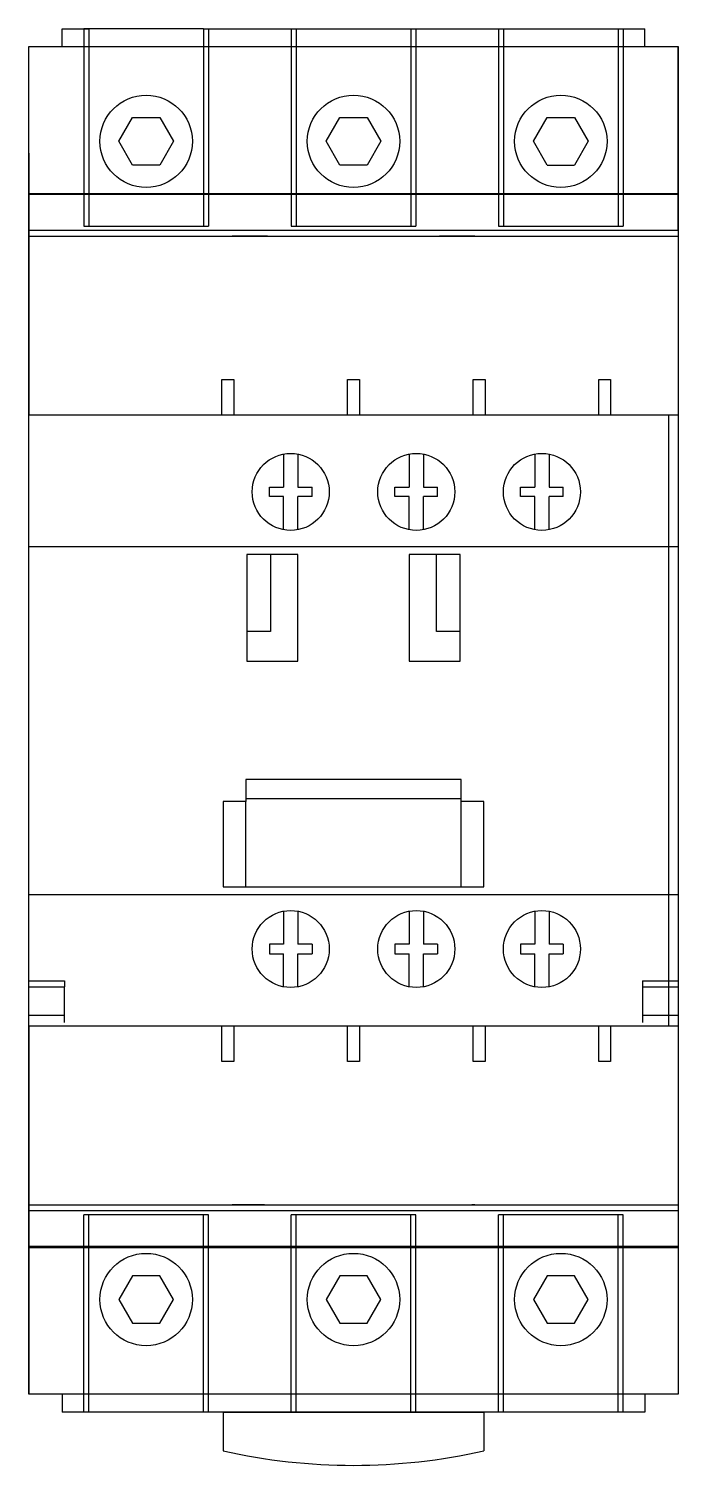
# Model space of a CAD drawing. Extents: x 0 to 55, y 0 to 121.
import ezdxf

# ---------------------------------------------------------------- set-up
doc = ezdxf.new("R2010")
doc.units = 0
doc.layers.add('HIDDEN', color=7, linetype='CONTINUOUS')
doc.layers.add('THICK', color=7, linetype='CONTINUOUS')

# ---------------------------------------------------------------- blocks, each defined once
blk = doc.blocks.new('LC1D40-65')
at = {"color": 1}
for p, q in [((43.75, 46.9), (46.05, 46.9)), ((23.9, 18.9), (23.9, 19.7)), ((34.5, 18.9), (34.5, 19.7)), ((45.1, 18.9), (45.1, 19.7)), ((23.9, -18.9), (23.9, -19.7)), ((34.5, -18.9), (34.5, -19.7)), ((45.1, -18.9), (45.1, -19.7))]:
    blk.add_line(p, q, dxfattribs=at)
blk.add_lwpolyline([(54.8, -56.9), (0, -56.9), (0, 56.9), (54.8, 56.9)], close=True)
for centre, radius in [((9.9, 48.9), 3.9), ((27.4, 48.9), 3.9), ((44.9, 48.9), 3.9), ((22.1, 19.3), 3.25), ((32.7, 19.3), 3.25), ((43.3, 19.3), 3.25), ((22.1, -19.3), 3.25), ((32.7, -19.3), 3.25), ((43.3, -19.3), 3.25), ((9.9, -48.9), 3.9), ((27.4, -48.9), 3.9), ((44.9, -48.9), 3.9)]:
    blk.add_circle(centre, radius, dxfattribs=at)
at = {"layer": 'HIDDEN'}
for p, q in [((2.8, 58.4), (2.8, 58.4)), ((4.65, 58.4), (4.65, 58.4)), ((5.05, 58.4), (4.65, 58.4)), ((4.65, 58.4), (4.65, 41.75)), ((5.05, 58.4), (5.05, 41.75)), ((14.75, 58.4), (14.75, 58.4)), ((14.75, 58.4), (14.75, 58.4)), ((14.75, 58.4), (14.75, 41.75)), ((15.15, 58.4), (15.15, 58.4)), ((15.15, 58.4), (15.15, 41.75)), ((22.15, 58.4), (22.15, 41.75)), ((22.55, 58.4), (22.55, 41.75)), ((32.25, 58.4), (32.25, 41.75)), ((32.65, 58.4), (32.65, 41.75)), ((39.65, 58.4), (39.65, 41.75)), ((40.05, 58.4), (40.05, 41.75)), ((49.75, 58.4), (49.75, 41.75)), ((50.15, 58.4), (50.15, 41.75)), ((52, 58.4), (52, 58.4)), ((0, 56.9), (0, 56.9)), ((2.8, 56.9), (2.8, 56.9)), ((52, 56.9), (52, 56.9)), ((54.8, 56.9), (54.8, 56.9)), ((0, 47.9), (0, 47.9)), ((54.8, 47.9), (54.8, 47.9)), ((54.8, 47.9), (54.8, 44.5)), ((0, 44.5), (0, 44.5)), ((0, 44.5), (54.8, 44.5)), ((54.8, 44.4), (0, 44.4)), ((0, 44.4), (0, 44.4)), ((54.8, 44.5), (54.8, 44.5)), ((54.8, 44.5), (54.8, 42.7)), ((54.8, 44.4), (54.8, 44.4)), ((54.8, 42.7), (54.8, 41.4)), ((0, 41.4), (0, 41.4)), ((4.65, 41.75), (4.65, 41.75)), ((4.65, 41.75), (5.05, 41.75)), ((5.05, 41.75), (14.75, 41.75)), ((5.05, 41.75), (5.05, 41.75)), ((14.75, 41.75), (14.75, 41.75)), ((14.75, 41.75), (15.15, 41.75)), ((15.15, 41.75), (15.15, 41.75)), ((17.4, 41.4), (19.9, 41.4)), ((17.4, 41.4), (17.4, 41.4)), ((19.9, 41.4), (19.9, 41.4)), ((22.15, 41.75), (22.15, 41.75)), ((22.15, 41.75), (22.55, 41.75)), ((22.55, 41.75), (32.25, 41.75)), ((22.55, 41.75), (22.55, 41.75)), ((32.25, 41.75), (32.25, 41.75)), ((32.25, 41.75), (32.65, 41.75)), ((32.65, 41.75), (32.65, 41.75)), ((34.9, 41.4), (37.4, 41.4)), ((34.9, 41.4), (34.9, 41.4)), ((37.4, 41.4), (37.4, 41.4)), ((39.65, 41.75), (40.05, 41.75)), ((39.65, 41.75), (39.65, 41.75)), ((40.05, 41.75), (49.75, 41.75)), ((40.05, 41.75), (40.05, 41.75)), ((49.75, 41.75), (50.15, 41.75)), ((49.75, 41.75), (49.75, 41.75)), ((50.15, 41.75), (50.15, 41.75)), ((54.8, 41.4), (54.8, 41.4)), ((0, 40.9), (0, 40.9)), ((0, 40.9), (54.8, 40.9)), ((0, 40.9), (0, 40.9)), ((17.15, 40.9), (17.15, 40.9)), ((19.9, 40.9), (17.4, 40.9)), ((20.15, 40.9), (20.15, 40.9)), ((34.65, 40.9), (34.65, 40.9)), ((37.4, 40.9), (34.9, 40.9)), ((37.65, 40.9), (37.65, 40.9)), ((54.8, 40.9), (54.8, 40.9)), ((54.8, 40.9), (54.8, 40.9)), ((16.3, 28.8), (16.3, 28.8)), ((17.3, 28.8), (17.3, 28.8)), ((26.9, 28.8), (26.9, 28.8)), ((27.9, 28.8), (27.9, 28.8)), ((37.5, 28.8), (37.5, 28.8)), ((38.5, 28.8), (38.5, 28.8)), ((48.1, 28.8), (48.1, 28.8)), ((49.1, 28.8), (49.1, 28.8)), ((0, 25.8), (0, 25.8)), ((16.3, 25.8), (16.3, 25.8)), ((17.3, 25.8), (17.3, 25.8)), ((26.9, 25.8), (26.9, 25.8)), ((27.9, 25.8), (27.9, 25.8)), ((37.5, 25.8), (37.5, 25.8)), ((38.5, 25.8), (38.5, 25.8)), ((48.1, 25.8), (48.1, 25.8)), ((49.1, 25.8), (49.1, 25.8)), ((49.3, 25.8), (49.3, 25.8)), ((54, -25.8), (54, 25.8)), ((54, 25.8), (54, 25.8)), ((54, 25.8), (54, 25.8)), ((54.8, 25.8), (54.8, 25.8)), ((54.8, 25.8), (54.8, 25.8)), ((0, 17.5), (0, 17.5)), ((54.8, 17.5), (54.8, 17.5)), ((0, 15.5), (0, 15.5)), ((0, 14.7), (0, 14.7)), ((54.8, 15.5), (54.8, 15.5)), ((54.8, 14.7), (54.8, 14.7)), ((18.4, 14), (18.4, 14)), ((20.4, 14), (20.4, 7.5)), ((20.4, 14), (20.4, 14)), ((22.7, 14), (22.7, 14)), ((32.1, 14), (32.1, 14)), ((34.4, 7.5), (34.4, 14)), ((34.4, 14), (34.4, 14)), ((36.4, 14), (36.4, 14)), ((20.4, 7.5), (18.4, 7.5)), ((18.4, 7.5), (18.4, 7.5)), ((20.4, 7.5), (20.4, 7.5)), ((36.4, 7.5), (34.4, 7.5)), ((34.4, 7.5), (34.4, 7.5)), ((36.4, 7.5), (36.4, 7.5)), ((18.4, 5), (18.4, 5)), ((22.7, 5), (22.7, 5)), ((32.1, 5), (32.1, 5)), ((36.4, 5), (36.4, 5)), ((18.3, -5), (18.3, -5)), ((36.5, -5), (36.5, -5)), ((16.4, -6.85), (16.4, -6.85)), ((18.3, -6.6), (18.3, -6.6)), ((18.3, -14.05), (18.3, -6.85)), ((18.3, -6.85), (18.3, -6.85)), ((36.5, -6.6), (36.5, -6.6)), ((36.5, -6.85), (36.5, -6.85)), ((36.5, -14.05), (36.5, -6.85)), ((38.4, -6.85), (38.4, -6.85)), ((16.4, -14.05), (16.4, -14.05)), ((18.3, -14.05), (18.3, -14.05)), ((36.5, -14.05), (36.5, -14.05)), ((38.4, -14.05), (38.4, -14.05)), ((0, -14.7), (0, -14.7)), ((54.8, -14.7), (54.8, -14.7)), ((0, -18), (0, -18)), ((54.8, -18), (54.8, -18)), ((0, -22), (0, -22)), ((0, -22), (3, -22)), ((0, -22.5), (0, -22.5)), ((0, -22.5), (3, -22.5)), ((3, -22), (3, -22)), ((3, -22), (3, -22.5)), ((3, -22.5), (3, -22.5)), ((3, -25.51), (3, -22.5)), ((51.8, -22), (51.8, -22.5)), ((51.8, -22), (51.8, -22)), ((51.8, -22), (54.8, -22)), ((51.8, -22.5), (51.8, -25.51)), ((51.8, -22.5), (51.8, -22.5)), ((51.8, -22.5), (54.8, -22.5)), ((54.8, -22), (54.8, -22)), ((54.8, -22.5), (54.8, -22.5)), ((0, -24.89), (3, -24.89)), ((3, -25.51), (3, -25.51)), ((51.8, -24.89), (54.8, -24.89)), ((51.8, -25.51), (51.8, -25.51)), ((0, -25.8), (0, -25.8)), ((16.3, -25.8), (16.3, -25.8)), ((17.3, -25.8), (17.3, -25.8)), ((26.9, -25.8), (26.9, -25.8)), ((27.9, -25.8), (27.9, -25.8)), ((37.5, -25.8), (37.5, -25.8)), ((38.5, -25.8), (38.5, -25.8)), ((48.1, -25.8), (48.1, -25.8)), ((49.1, -25.8), (49.1, -25.8)), ((49.3, -25.8), (49.3, -25.8)), ((54, -25.8), (54, -25.8)), ((54, -25.8), (54, -25.8)), ((54.8, -25.8), (54.8, -25.8)), ((54.8, -25.8), (54.8, -25.8)), ((16.3, -28.8), (16.3, -28.8)), ((17.3, -28.8), (17.3, -28.8)), ((26.9, -28.8), (26.9, -28.8)), ((27.9, -28.8), (27.9, -28.8)), ((37.5, -28.8), (37.5, -28.8)), ((38.5, -28.8), (38.5, -28.8)), ((48.1, -28.8), (48.1, -28.8)), ((49.1, -28.8), (49.1, -28.8)), ((0, -40.9), (0, -40.9)), ((0, -40.9), (0, -40.9)), ((17.15, -40.9), (17.15, -40.9)), ((17.4, -40.9), (19.9, -40.9)), ((19.9, -40.9), (17.4, -40.9)), ((37.65, -40.9), (37.65, -40.9)), ((54.8, -40.9), (54.8, -40.9)), ((54.8, -40.9), (54.8, -40.9)), ((0, -41.4), (0, -41.4)), ((4.65, -41.75), (4.65, -41.75)), ((4.65, -58.4), (4.65, -41.75)), ((5.05, -41.75), (4.65, -41.75)), ((5.05, -58.4), (5.05, -41.75)), ((14.75, -41.75), (5.05, -41.75)), ((5.05, -41.75), (5.05, -41.75)), ((14.75, -58.4), (14.75, -41.75)), ((14.75, -41.75), (14.75, -41.75)), ((15.15, -41.75), (14.75, -41.75)), ((15.15, -58.4), (15.15, -41.75)), ((15.15, -41.75), (15.15, -41.75)), ((17.4, -41.4), (17.4, -41.4)), ((19.9, -41.4), (17.4, -41.4)), ((22.55, -41.75), (22.15, -41.75)), ((22.15, -41.75), (22.15, -41.75)), ((22.15, -58.4), (22.15, -41.75)), ((32.25, -41.75), (22.55, -41.75)), ((22.55, -41.75), (22.55, -41.75)), ((22.55, -58.4), (22.55, -41.75)), ((32.65, -41.75), (32.25, -41.75)), ((32.25, -41.75), (32.25, -41.75)), ((32.25, -58.4), (32.25, -41.75)), ((32.65, -41.75), (32.65, -41.75)), ((32.65, -58.4), (32.65, -41.75)), ((40.05, -41.75), (39.65, -41.75)), ((39.65, -41.75), (39.65, -41.75)), ((39.65, -58.4), (39.65, -41.75)), ((49.75, -41.75), (40.05, -41.75)), ((40.05, -41.75), (40.05, -41.75)), ((40.05, -58.4), (40.05, -41.75)), ((50.15, -41.75), (49.75, -41.75)), ((49.75, -41.75), (49.75, -41.75)), ((49.75, -58.4), (49.75, -41.75)), ((50.15, -41.75), (50.15, -41.75)), ((50.15, -58.4), (50.15, -41.75)), ((54.8, -41.4), (54.8, -42.7)), ((54.8, -41.4), (54.8, -41.4)), ((54.8, -42.7), (54.8, -44.5)), ((0, -44.4), (54.8, -44.4)), ((0, -44.4), (0, -44.4)), ((0, -44.5), (0, -44.5)), ((0, -44.5), (54.8, -44.5)), ((54.8, -44.4), (54.8, -44.4)), ((54.8, -44.5), (54.8, -49.9)), ((54.8, -44.5), (54.8, -44.5)), ((0, -49.9), (0, -49.9)), ((54.8, -49.9), (54.8, -49.9)), ((0, -56.9), (0, -56.9)), ((2.8, -56.9), (2.8, -56.9)), ((52, -56.9), (52, -56.9)), ((54.8, -56.9), (54.8, -56.9)), ((2.8, -58.4), (2.8, -58.4)), ((52, -58.4), (52, -58.4))]:
    blk.add_line(p, q, dxfattribs=at)
at = {"layer": 'HIDDEN', "color": 1}
for p, q in [((8.75, 50.9), (8.75, 50.9)), ((11.05, 50.9), (11.05, 50.9)), ((26.25, 50.9), (26.25, 50.9)), ((28.55, 50.9), (28.55, 50.9)), ((43.75, 50.9), (43.75, 50.9)), ((46.05, 50.9), (46.05, 50.9)), ((7.59, 48.9), (7.59, 48.9)), ((12.21, 48.9), (12.21, 48.9)), ((25.09, 48.9), (25.09, 48.9)), ((29.71, 48.9), (29.71, 48.9)), ((42.59, 48.9), (42.59, 48.9)), ((47.21, 48.9), (47.21, 48.9)), ((8.75, 46.9), (8.75, 46.9)), ((11.05, 46.9), (11.05, 46.9)), ((26.25, 46.9), (26.25, 46.9)), ((28.55, 46.9), (28.55, 46.9)), ((20.3, 19.7), (20.3, 19.7)), ((21.5, 19.7), (21.5, 19.7)), ((22.7, 19.7), (22.7, 19.7)), ((30.9, 19.7), (30.9, 19.7)), ((32.1, 19.7), (32.1, 19.7)), ((33.3, 19.7), (33.3, 19.7)), ((41.5, 19.7), (41.5, 19.7)), ((42.7, 19.7), (42.7, 19.7)), ((43.9, 19.7), (43.9, 19.7)), ((20.3, 18.9), (20.3, 18.9)), ((21.5, 18.9), (21.5, 18.9)), ((22.7, 18.9), (22.7, 18.9)), ((30.9, 18.9), (30.9, 18.9)), ((32.1, 18.9), (32.1, 18.9)), ((33.3, 18.9), (33.3, 18.9)), ((41.5, 18.9), (41.5, 18.9)), ((42.7, 18.9), (42.7, 18.9)), ((43.9, 18.9), (43.9, 18.9)), ((20.3, -18.9), (20.3, -18.9)), ((21.5, -18.9), (21.5, -18.9)), ((22.7, -18.9), (22.7, -18.9)), ((30.9, -18.9), (30.9, -18.9)), ((32.1, -18.9), (32.1, -18.9)), ((33.3, -18.9), (33.3, -18.9)), ((41.5, -18.9), (41.5, -18.9)), ((42.7, -18.9), (42.7, -18.9)), ((43.9, -18.9), (43.9, -18.9)), ((20.3, -19.7), (20.3, -19.7)), ((21.5, -19.7), (21.5, -19.7)), ((22.7, -19.7), (22.7, -19.7)), ((30.9, -19.7), (30.9, -19.7)), ((32.1, -19.7), (32.1, -19.7)), ((33.3, -19.7), (33.3, -19.7)), ((41.5, -19.7), (41.5, -19.7)), ((42.7, -19.7), (42.7, -19.7)), ((43.9, -19.7), (43.9, -19.7)), ((8.75, -46.9), (8.75, -46.9)), ((11.05, -46.9), (11.05, -46.9)), ((26.25, -46.9), (26.25, -46.9)), ((28.55, -46.9), (28.55, -46.9)), ((43.75, -46.9), (43.75, -46.9)), ((46.05, -46.9), (46.05, -46.9)), ((7.59, -48.9), (7.59, -48.9)), ((12.21, -48.9), (12.21, -48.9)), ((25.09, -48.9), (25.09, -48.9)), ((29.71, -48.9), (29.71, -48.9)), ((42.59, -48.9), (42.59, -48.9)), ((47.21, -48.9), (47.21, -48.9)), ((8.75, -50.9), (8.75, -50.9)), ((11.05, -50.9), (11.05, -50.9)), ((26.25, -50.9), (26.25, -50.9)), ((28.55, -50.9), (28.55, -50.9)), ((43.75, -50.9), (43.75, -50.9)), ((46.05, -50.9), (46.05, -50.9))]:
    blk.add_line(p, q, dxfattribs=at)
at = {"layer": 'THICK'}
for p, q in [((2.8, 58.4), (5.05, 58.4)), ((2.8, 56.9), (2.8, 58.4)), ((14.75, 58.4), (5.05, 58.4)), ((14.75, 58.4), (22.55, 58.4)), ((22.55, 58.4), (52, 58.4)), ((32.25, 58.4), (40.05, 58.4)), ((52, 56.9), (52, 58.4)), ((0, 56.9), (54.8, 56.9)), ((0, 41.4), (0, 56.9)), ((54.8, 41.4), (54.8, 56.9)), ((0, 47.9), (0, 44.5)), ((0, 44.5), (0, 42.7)), ((0, 42.7), (0, 40.9)), ((0, 41.4), (17.4, 41.4)), ((19.9, 41.4), (34.9, 41.4)), ((37.4, 41.4), (54.8, 41.4)), ((54.8, 41.4), (54.8, 40.9)), ((0, 40.9), (0, 25.8)), ((0, 40.9), (17.15, 40.9)), ((17.4, 40.9), (17.15, 40.9)), ((20.15, 40.9), (19.9, 40.9)), ((20.15, 40.9), (34.65, 40.9)), ((34.9, 40.9), (34.65, 40.9)), ((37.65, 40.9), (37.4, 40.9)), ((37.65, 40.9), (54.8, 40.9)), ((16.3, 28.8), (17.3, 28.8)), ((16.3, 28.79), (16.3, 28.8)), ((16.3, 28.77), (16.3, 28.79)), ((16.3, 28.74), (16.3, 28.77)), ((16.3, 28.7), (16.3, 28.74)), ((16.3, 28.65), (16.3, 28.7)), ((16.3, 28.6), (16.3, 28.65)), ((16.3, 28.54), (16.3, 28.6)), ((16.3, 28.48), (16.3, 28.54)), ((16.3, 28.42), (16.3, 28.48)), ((16.3, 28.35), (16.3, 28.42)), ((16.3, 28.27), (16.3, 28.35)), ((16.3, 28.2), (16.3, 28.27)), ((16.3, 28.11), (16.3, 28.2)), ((16.3, 28.03), (16.3, 28.11)), ((16.3, 27.94), (16.3, 28.03)), ((17.3, 28.8), (17.3, 28.79)), ((17.3, 28.79), (17.3, 28.77)), ((17.3, 28.77), (17.3, 28.74)), ((17.3, 28.74), (17.3, 28.7)), ((17.3, 28.7), (17.3, 28.65)), ((17.3, 28.65), (17.3, 28.6)), ((17.3, 28.6), (17.3, 28.54)), ((17.3, 28.54), (17.3, 28.48)), ((17.3, 28.48), (17.3, 28.42)), ((17.3, 28.42), (17.3, 28.35)), ((17.3, 28.35), (17.3, 28.27)), ((17.3, 28.27), (17.3, 28.2)), ((17.3, 28.2), (17.3, 28.11)), ((17.3, 28.11), (17.3, 28.03)), ((17.3, 28.03), (17.3, 27.94)), ((26.9, 28.8), (27.9, 28.8)), ((26.9, 28.79), (26.9, 28.8)), ((26.9, 28.77), (26.9, 28.79)), ((26.9, 28.74), (26.9, 28.77)), ((26.9, 28.7), (26.9, 28.74)), ((26.9, 28.65), (26.9, 28.7)), ((26.9, 28.6), (26.9, 28.65)), ((26.9, 28.54), (26.9, 28.6)), ((26.9, 28.48), (26.9, 28.54)), ((26.9, 28.42), (26.9, 28.48)), ((26.9, 28.35), (26.9, 28.42)), ((26.9, 28.27), (26.9, 28.35)), ((26.9, 28.2), (26.9, 28.27)), ((26.9, 28.11), (26.9, 28.2)), ((26.9, 28.03), (26.9, 28.11)), ((26.9, 27.94), (26.9, 28.03)), ((27.9, 28.8), (27.9, 28.79)), ((27.9, 28.79), (27.9, 28.77)), ((27.9, 28.77), (27.9, 28.74)), ((27.9, 28.74), (27.9, 28.7)), ((27.9, 28.7), (27.9, 28.65)), ((27.9, 28.65), (27.9, 28.6)), ((27.9, 28.6), (27.9, 28.54)), ((27.9, 28.54), (27.9, 28.48)), ((27.9, 28.48), (27.9, 28.42)), ((27.9, 28.42), (27.9, 28.35)), ((27.9, 28.35), (27.9, 28.27)), ((27.9, 28.27), (27.9, 28.2)), ((27.9, 28.2), (27.9, 28.11)), ((27.9, 28.11), (27.9, 28.03)), ((27.9, 28.03), (27.9, 27.94)), ((37.5, 28.8), (38.5, 28.8)), ((37.5, 28.79), (37.5, 28.8)), ((37.5, 28.77), (37.5, 28.79)), ((37.5, 28.74), (37.5, 28.77)), ((37.5, 28.7), (37.5, 28.74)), ((37.5, 28.65), (37.5, 28.7)), ((37.5, 28.6), (37.5, 28.65)), ((37.5, 28.54), (37.5, 28.6)), ((37.5, 28.48), (37.5, 28.54)), ((37.5, 28.42), (37.5, 28.48)), ((37.5, 28.35), (37.5, 28.42)), ((37.5, 28.27), (37.5, 28.35)), ((37.5, 28.2), (37.5, 28.27)), ((37.5, 28.11), (37.5, 28.2)), ((37.5, 28.03), (37.5, 28.11)), ((37.5, 27.94), (37.5, 28.03)), ((38.5, 28.8), (38.5, 28.79)), ((38.5, 28.79), (38.5, 28.77)), ((38.5, 28.77), (38.5, 28.74)), ((38.5, 28.74), (38.5, 28.7)), ((38.5, 28.7), (38.5, 28.65)), ((38.5, 28.65), (38.5, 28.6)), ((38.5, 28.6), (38.5, 28.54)), ((38.5, 28.54), (38.5, 28.48)), ((38.5, 28.48), (38.5, 28.42)), ((38.5, 28.42), (38.5, 28.35)), ((38.5, 28.35), (38.5, 28.27)), ((38.5, 28.27), (38.5, 28.2)), ((38.5, 28.2), (38.5, 28.11)), ((38.5, 28.11), (38.5, 28.03)), ((38.5, 28.03), (38.5, 27.94)), ((48.1, 28.8), (49.1, 28.8)), ((48.1, 28.79), (48.1, 28.8)), ((48.1, 28.77), (48.1, 28.79)), ((48.1, 28.74), (48.1, 28.77)), ((48.1, 28.7), (48.1, 28.74)), ((48.1, 28.65), (48.1, 28.7)), ((48.1, 28.6), (48.1, 28.65)), ((48.1, 28.54), (48.1, 28.6)), ((48.1, 28.48), (48.1, 28.54)), ((48.1, 28.42), (48.1, 28.48)), ((48.1, 28.35), (48.1, 28.42)), ((48.1, 28.27), (48.1, 28.35)), ((48.1, 28.2), (48.1, 28.27)), ((48.1, 28.11), (48.1, 28.2)), ((48.1, 28.03), (48.1, 28.11)), ((48.1, 27.94), (48.1, 28.03)), ((49.1, 28.8), (49.1, 28.79)), ((49.1, 28.79), (49.1, 28.77)), ((49.1, 28.77), (49.1, 28.74)), ((49.1, 28.74), (49.1, 28.7)), ((49.1, 28.7), (49.1, 28.65)), ((49.1, 28.65), (49.1, 28.6)), ((49.1, 28.6), (49.1, 28.54)), ((49.1, 28.54), (49.1, 28.48)), ((49.1, 28.48), (49.1, 28.42)), ((49.1, 28.42), (49.1, 28.35)), ((49.1, 28.35), (49.1, 28.27)), ((49.1, 28.27), (49.1, 28.2)), ((49.1, 28.2), (49.1, 28.11)), ((49.1, 28.11), (49.1, 28.03)), ((49.1, 28.03), (49.1, 27.94)), ((16.3, 27.85), (16.3, 27.94)), ((16.3, 27.75), (16.3, 27.85)), ((16.3, 27.66), (16.3, 27.75)), ((16.3, 27.55), (16.3, 27.66)), ((16.3, 27.45), (16.3, 27.55)), ((16.3, 27.34), (16.3, 27.45)), ((16.3, 27.22), (16.3, 27.34)), ((16.3, 27.1), (16.3, 27.22)), ((16.3, 26.98), (16.3, 27.1)), ((16.3, 26.85), (16.3, 26.98)), ((16.3, 26.71), (16.3, 26.85)), ((17.3, 27.94), (17.3, 27.85)), ((17.3, 27.85), (17.3, 27.75)), ((17.3, 27.75), (17.3, 27.66)), ((17.3, 27.66), (17.3, 27.55)), ((17.3, 27.55), (17.3, 27.45)), ((17.3, 27.45), (17.3, 27.34)), ((17.3, 27.34), (17.3, 27.22)), ((17.3, 27.22), (17.3, 27.1)), ((17.3, 27.1), (17.3, 26.98)), ((17.3, 26.98), (17.3, 26.85)), ((17.3, 26.85), (17.3, 26.71)), ((26.9, 27.85), (26.9, 27.94)), ((26.9, 27.75), (26.9, 27.85)), ((26.9, 27.66), (26.9, 27.75)), ((26.9, 27.55), (26.9, 27.66)), ((26.9, 27.45), (26.9, 27.55)), ((26.9, 27.34), (26.9, 27.45)), ((26.9, 27.22), (26.9, 27.34)), ((26.9, 27.1), (26.9, 27.22)), ((26.9, 26.98), (26.9, 27.1)), ((26.9, 26.85), (26.9, 26.98)), ((26.9, 26.71), (26.9, 26.85)), ((27.9, 27.94), (27.9, 27.85)), ((27.9, 27.85), (27.9, 27.75)), ((27.9, 27.75), (27.9, 27.66)), ((27.9, 27.66), (27.9, 27.55)), ((27.9, 27.55), (27.9, 27.45)), ((27.9, 27.45), (27.9, 27.34)), ((27.9, 27.34), (27.9, 27.22)), ((27.9, 27.22), (27.9, 27.1)), ((27.9, 27.1), (27.9, 26.98)), ((27.9, 26.98), (27.9, 26.85)), ((27.9, 26.85), (27.9, 26.71)), ((37.5, 27.85), (37.5, 27.94)), ((37.5, 27.75), (37.5, 27.85)), ((37.5, 27.66), (37.5, 27.75)), ((37.5, 27.55), (37.5, 27.66)), ((37.5, 27.45), (37.5, 27.55)), ((37.5, 27.34), (37.5, 27.45)), ((37.5, 27.22), (37.5, 27.34)), ((37.5, 27.1), (37.5, 27.22)), ((37.5, 26.98), (37.5, 27.1)), ((37.5, 26.85), (37.5, 26.98)), ((37.5, 26.71), (37.5, 26.85)), ((38.5, 27.94), (38.5, 27.85)), ((38.5, 27.85), (38.5, 27.75)), ((38.5, 27.75), (38.5, 27.66)), ((38.5, 27.66), (38.5, 27.55)), ((38.5, 27.55), (38.5, 27.45)), ((38.5, 27.45), (38.5, 27.34)), ((38.5, 27.34), (38.5, 27.22)), ((38.5, 27.22), (38.5, 27.1)), ((38.5, 27.1), (38.5, 26.98)), ((38.5, 26.98), (38.5, 26.85)), ((38.5, 26.85), (38.5, 26.71)), ((48.1, 27.85), (48.1, 27.94)), ((48.1, 27.75), (48.1, 27.85)), ((48.1, 27.66), (48.1, 27.75)), ((48.1, 27.55), (48.1, 27.66)), ((48.1, 27.45), (48.1, 27.55)), ((48.1, 27.34), (48.1, 27.45)), ((48.1, 27.22), (48.1, 27.34)), ((48.1, 27.1), (48.1, 27.22)), ((48.1, 26.98), (48.1, 27.1)), ((48.1, 26.85), (48.1, 26.98)), ((48.1, 26.71), (48.1, 26.85)), ((49.1, 27.94), (49.1, 27.85)), ((49.1, 27.85), (49.1, 27.75)), ((49.1, 27.75), (49.1, 27.66)), ((49.1, 27.66), (49.1, 27.55)), ((49.1, 27.55), (49.1, 27.45)), ((49.1, 27.45), (49.1, 27.34)), ((49.1, 27.34), (49.1, 27.22)), ((49.1, 27.22), (49.1, 27.1)), ((49.1, 27.1), (49.1, 26.98)), ((49.1, 26.98), (49.1, 26.85)), ((49.1, 26.85), (49.1, 26.71)), ((0, 25.8), (54.8, 25.8)), ((0, 14.7), (0, 25.8)), ((16.3, 26.57), (16.3, 26.71)), ((16.3, 26.41), (16.3, 26.57)), ((16.3, 26.24), (16.3, 26.41)), ((16.3, 26.05), (16.3, 26.24)), ((16.3, 25.8), (16.3, 26.05)), ((17.3, 26.71), (17.3, 26.57)), ((17.3, 26.57), (17.3, 26.41)), ((17.3, 26.41), (17.3, 26.24)), ((17.3, 26.24), (17.3, 26.05)), ((17.3, 26.05), (17.3, 25.8)), ((26.9, 26.57), (26.9, 26.71)), ((26.9, 26.41), (26.9, 26.57)), ((26.9, 26.24), (26.9, 26.41)), ((26.9, 26.05), (26.9, 26.24)), ((26.9, 25.8), (26.9, 26.05)), ((27.9, 26.71), (27.9, 26.57)), ((27.9, 26.57), (27.9, 26.41)), ((27.9, 26.41), (27.9, 26.24)), ((27.9, 26.24), (27.9, 26.05)), ((27.9, 26.05), (27.9, 25.8)), ((37.5, 26.57), (37.5, 26.71)), ((37.5, 26.41), (37.5, 26.57)), ((37.5, 26.24), (37.5, 26.41)), ((37.5, 26.05), (37.5, 26.24)), ((37.5, 25.8), (37.5, 26.05)), ((38.5, 26.71), (38.5, 26.57)), ((38.5, 26.57), (38.5, 26.41)), ((38.5, 26.41), (38.5, 26.24)), ((38.5, 26.24), (38.5, 26.05)), ((38.5, 26.05), (38.5, 25.8)), ((48.1, 26.57), (48.1, 26.71)), ((48.1, 26.41), (48.1, 26.57)), ((48.1, 26.24), (48.1, 26.41)), ((48.1, 26.05), (48.1, 26.24)), ((48.1, 25.8), (48.1, 26.05)), ((49.1, 26.71), (49.1, 26.57)), ((49.1, 26.57), (49.1, 26.41)), ((49.1, 26.41), (49.1, 26.24)), ((49.1, 26.24), (49.1, 26.05)), ((49.1, 26.05), (49.1, 25.8)), ((0, 14.7), (54.8, 14.7)), ((22.7, 14), (18.4, 14)), ((18.4, 14), (18.4, 5)), ((22.7, 5), (22.7, 14)), ((36.4, 14), (32.1, 14)), ((32.1, 14), (32.1, 5)), ((36.4, 5), (36.4, 14)), ((18.4, 5), (22.7, 5)), ((32.1, 5), (36.4, 5)), ((18.3, -5), (18.3, -6.6)), ((36.5, -5), (18.3, -5)), ((36.5, -6.6), (36.5, -5)), ((18.3, -6.85), (16.4, -6.85)), ((16.4, -6.85), (16.4, -14.05)), ((18.3, -6.6), (18.3, -6.85)), ((18.3, -6.6), (36.5, -6.6)), ((36.5, -6.85), (36.5, -6.6)), ((38.4, -6.85), (36.5, -6.85)), ((38.4, -14.05), (38.4, -6.85)), ((16.4, -14.05), (38.4, -14.05)), ((0, -25.8), (0, -14.7)), ((0, -14.7), (54.8, -14.7)), ((0, -25.8), (0, -40.9)), ((0, -25.8), (54.8, -25.8)), ((16.3, -26.05), (16.3, -25.8)), ((16.3, -26.24), (16.3, -26.05)), ((16.3, -26.41), (16.3, -26.24)), ((16.3, -26.57), (16.3, -26.41)), ((16.3, -26.71), (16.3, -26.57)), ((16.3, -26.85), (16.3, -26.71)), ((17.3, -25.8), (17.3, -26.05)), ((17.3, -26.05), (17.3, -26.24)), ((17.3, -26.24), (17.3, -26.41)), ((17.3, -26.41), (17.3, -26.57)), ((17.3, -26.57), (17.3, -26.71)), ((17.3, -26.71), (17.3, -26.85)), ((26.9, -26.05), (26.9, -25.8)), ((26.9, -26.24), (26.9, -26.05)), ((26.9, -26.41), (26.9, -26.24)), ((26.9, -26.57), (26.9, -26.41)), ((26.9, -26.71), (26.9, -26.57)), ((26.9, -26.85), (26.9, -26.71)), ((27.9, -25.8), (27.9, -26.05)), ((27.9, -26.05), (27.9, -26.24)), ((27.9, -26.24), (27.9, -26.41)), ((27.9, -26.41), (27.9, -26.57)), ((27.9, -26.57), (27.9, -26.71)), ((27.9, -26.71), (27.9, -26.85)), ((37.5, -26.05), (37.5, -25.8)), ((37.5, -26.24), (37.5, -26.05)), ((37.5, -26.41), (37.5, -26.24)), ((37.5, -26.57), (37.5, -26.41)), ((37.5, -26.71), (37.5, -26.57)), ((37.5, -26.85), (37.5, -26.71)), ((38.5, -25.8), (38.5, -26.05)), ((38.5, -26.05), (38.5, -26.24)), ((38.5, -26.24), (38.5, -26.41)), ((38.5, -26.41), (38.5, -26.57)), ((38.5, -26.57), (38.5, -26.71)), ((38.5, -26.71), (38.5, -26.85)), ((48.1, -26.05), (48.1, -25.8)), ((48.1, -26.24), (48.1, -26.05)), ((48.1, -26.41), (48.1, -26.24)), ((48.1, -26.57), (48.1, -26.41)), ((48.1, -26.71), (48.1, -26.57)), ((48.1, -26.85), (48.1, -26.71)), ((49.1, -25.8), (49.1, -26.05)), ((49.1, -26.05), (49.1, -26.24)), ((49.1, -26.24), (49.1, -26.41)), ((49.1, -26.41), (49.1, -26.57)), ((49.1, -26.57), (49.1, -26.71)), ((49.1, -26.71), (49.1, -26.85)), ((16.3, -26.98), (16.3, -26.85)), ((16.3, -27.1), (16.3, -26.98)), ((16.3, -27.22), (16.3, -27.1)), ((16.3, -27.34), (16.3, -27.22)), ((16.3, -27.45), (16.3, -27.34)), ((16.3, -27.55), (16.3, -27.45)), ((16.3, -27.66), (16.3, -27.55)), ((16.3, -27.75), (16.3, -27.66)), ((16.3, -27.85), (16.3, -27.75)), ((16.3, -27.94), (16.3, -27.85)), ((16.3, -28.03), (16.3, -27.94)), ((17.3, -26.85), (17.3, -26.98)), ((17.3, -26.98), (17.3, -27.1)), ((17.3, -27.1), (17.3, -27.22)), ((17.3, -27.22), (17.3, -27.34)), ((17.3, -27.34), (17.3, -27.45)), ((17.3, -27.45), (17.3, -27.55)), ((17.3, -27.55), (17.3, -27.66)), ((17.3, -27.66), (17.3, -27.75)), ((17.3, -27.75), (17.3, -27.85)), ((17.3, -27.85), (17.3, -27.94)), ((17.3, -27.94), (17.3, -28.03)), ((26.9, -26.98), (26.9, -26.85)), ((26.9, -27.1), (26.9, -26.98)), ((26.9, -27.22), (26.9, -27.1)), ((26.9, -27.34), (26.9, -27.22)), ((26.9, -27.45), (26.9, -27.34)), ((26.9, -27.55), (26.9, -27.45)), ((26.9, -27.66), (26.9, -27.55)), ((26.9, -27.75), (26.9, -27.66)), ((26.9, -27.85), (26.9, -27.75)), ((26.9, -27.94), (26.9, -27.85)), ((26.9, -28.03), (26.9, -27.94)), ((27.9, -26.85), (27.9, -26.98)), ((27.9, -26.98), (27.9, -27.1)), ((27.9, -27.1), (27.9, -27.22)), ((27.9, -27.22), (27.9, -27.34)), ((27.9, -27.34), (27.9, -27.45)), ((27.9, -27.45), (27.9, -27.55)), ((27.9, -27.55), (27.9, -27.66)), ((27.9, -27.66), (27.9, -27.75)), ((27.9, -27.75), (27.9, -27.85)), ((27.9, -27.85), (27.9, -27.94)), ((27.9, -27.94), (27.9, -28.03)), ((37.5, -26.98), (37.5, -26.85)), ((37.5, -27.1), (37.5, -26.98)), ((37.5, -27.22), (37.5, -27.1)), ((37.5, -27.34), (37.5, -27.22)), ((37.5, -27.45), (37.5, -27.34)), ((37.5, -27.55), (37.5, -27.45)), ((37.5, -27.66), (37.5, -27.55)), ((37.5, -27.75), (37.5, -27.66)), ((37.5, -27.85), (37.5, -27.75)), ((37.5, -27.94), (37.5, -27.85)), ((37.5, -28.03), (37.5, -27.94)), ((38.5, -26.85), (38.5, -26.98)), ((38.5, -26.98), (38.5, -27.1)), ((38.5, -27.1), (38.5, -27.22)), ((38.5, -27.22), (38.5, -27.34)), ((38.5, -27.34), (38.5, -27.45)), ((38.5, -27.45), (38.5, -27.55)), ((38.5, -27.55), (38.5, -27.66)), ((38.5, -27.66), (38.5, -27.75)), ((38.5, -27.75), (38.5, -27.85)), ((38.5, -27.85), (38.5, -27.94)), ((38.5, -27.94), (38.5, -28.03)), ((48.1, -26.98), (48.1, -26.85)), ((48.1, -27.1), (48.1, -26.98)), ((48.1, -27.22), (48.1, -27.1)), ((48.1, -27.34), (48.1, -27.22)), ((48.1, -27.45), (48.1, -27.34)), ((48.1, -27.55), (48.1, -27.45)), ((48.1, -27.66), (48.1, -27.55)), ((48.1, -27.75), (48.1, -27.66)), ((48.1, -27.85), (48.1, -27.75)), ((48.1, -27.94), (48.1, -27.85)), ((48.1, -28.03), (48.1, -27.94)), ((49.1, -26.85), (49.1, -26.98)), ((49.1, -26.98), (49.1, -27.1)), ((49.1, -27.1), (49.1, -27.22)), ((49.1, -27.22), (49.1, -27.34)), ((49.1, -27.34), (49.1, -27.45)), ((49.1, -27.45), (49.1, -27.55)), ((49.1, -27.55), (49.1, -27.66)), ((49.1, -27.66), (49.1, -27.75)), ((49.1, -27.75), (49.1, -27.85)), ((49.1, -27.85), (49.1, -27.94)), ((49.1, -27.94), (49.1, -28.03)), ((16.3, -28.11), (16.3, -28.03)), ((16.3, -28.2), (16.3, -28.11)), ((16.3, -28.27), (16.3, -28.2)), ((16.3, -28.35), (16.3, -28.27)), ((16.3, -28.42), (16.3, -28.35)), ((16.3, -28.48), (16.3, -28.42)), ((16.3, -28.54), (16.3, -28.48)), ((16.3, -28.6), (16.3, -28.54)), ((16.3, -28.65), (16.3, -28.6)), ((16.3, -28.7), (16.3, -28.65)), ((16.3, -28.74), (16.3, -28.7)), ((16.3, -28.77), (16.3, -28.74)), ((16.3, -28.79), (16.3, -28.77)), ((16.3, -28.8), (16.3, -28.79)), ((17.3, -28.8), (16.3, -28.8)), ((17.3, -28.03), (17.3, -28.11)), ((17.3, -28.11), (17.3, -28.2)), ((17.3, -28.2), (17.3, -28.27)), ((17.3, -28.27), (17.3, -28.35)), ((17.3, -28.35), (17.3, -28.42)), ((17.3, -28.42), (17.3, -28.48)), ((17.3, -28.48), (17.3, -28.54)), ((17.3, -28.54), (17.3, -28.6)), ((17.3, -28.6), (17.3, -28.65)), ((17.3, -28.65), (17.3, -28.7)), ((17.3, -28.7), (17.3, -28.74)), ((17.3, -28.74), (17.3, -28.77)), ((17.3, -28.77), (17.3, -28.79)), ((17.3, -28.79), (17.3, -28.8)), ((26.9, -28.11), (26.9, -28.03)), ((26.9, -28.2), (26.9, -28.11)), ((26.9, -28.27), (26.9, -28.2)), ((26.9, -28.35), (26.9, -28.27)), ((26.9, -28.42), (26.9, -28.35)), ((26.9, -28.48), (26.9, -28.42)), ((26.9, -28.54), (26.9, -28.48)), ((26.9, -28.6), (26.9, -28.54)), ((26.9, -28.65), (26.9, -28.6)), ((26.9, -28.7), (26.9, -28.65)), ((26.9, -28.74), (26.9, -28.7)), ((26.9, -28.77), (26.9, -28.74)), ((26.9, -28.79), (26.9, -28.77)), ((26.9, -28.8), (26.9, -28.79)), ((27.9, -28.8), (26.9, -28.8)), ((27.9, -28.03), (27.9, -28.11)), ((27.9, -28.11), (27.9, -28.2)), ((27.9, -28.2), (27.9, -28.27)), ((27.9, -28.27), (27.9, -28.35)), ((27.9, -28.35), (27.9, -28.42)), ((27.9, -28.42), (27.9, -28.48)), ((27.9, -28.48), (27.9, -28.54)), ((27.9, -28.54), (27.9, -28.6)), ((27.9, -28.6), (27.9, -28.65)), ((27.9, -28.65), (27.9, -28.7)), ((27.9, -28.7), (27.9, -28.74)), ((27.9, -28.74), (27.9, -28.77)), ((27.9, -28.77), (27.9, -28.79)), ((27.9, -28.79), (27.9, -28.8)), ((37.5, -28.11), (37.5, -28.03)), ((37.5, -28.2), (37.5, -28.11)), ((37.5, -28.27), (37.5, -28.2)), ((37.5, -28.35), (37.5, -28.27)), ((37.5, -28.42), (37.5, -28.35)), ((37.5, -28.48), (37.5, -28.42)), ((37.5, -28.54), (37.5, -28.48)), ((37.5, -28.6), (37.5, -28.54)), ((37.5, -28.65), (37.5, -28.6)), ((37.5, -28.7), (37.5, -28.65)), ((37.5, -28.74), (37.5, -28.7)), ((37.5, -28.77), (37.5, -28.74)), ((37.5, -28.79), (37.5, -28.77)), ((37.5, -28.8), (37.5, -28.79)), ((38.5, -28.8), (37.5, -28.8)), ((38.5, -28.03), (38.5, -28.11)), ((38.5, -28.11), (38.5, -28.2)), ((38.5, -28.2), (38.5, -28.27)), ((38.5, -28.27), (38.5, -28.35)), ((38.5, -28.35), (38.5, -28.42)), ((38.5, -28.42), (38.5, -28.48)), ((38.5, -28.48), (38.5, -28.54)), ((38.5, -28.54), (38.5, -28.6)), ((38.5, -28.6), (38.5, -28.65)), ((38.5, -28.65), (38.5, -28.7)), ((38.5, -28.7), (38.5, -28.74)), ((38.5, -28.74), (38.5, -28.77)), ((38.5, -28.77), (38.5, -28.79)), ((38.5, -28.79), (38.5, -28.8)), ((48.1, -28.11), (48.1, -28.03)), ((48.1, -28.2), (48.1, -28.11)), ((48.1, -28.27), (48.1, -28.2)), ((48.1, -28.35), (48.1, -28.27)), ((48.1, -28.42), (48.1, -28.35)), ((48.1, -28.48), (48.1, -28.42)), ((48.1, -28.54), (48.1, -28.48)), ((48.1, -28.6), (48.1, -28.54)), ((48.1, -28.65), (48.1, -28.6)), ((48.1, -28.7), (48.1, -28.65)), ((48.1, -28.74), (48.1, -28.7)), ((48.1, -28.77), (48.1, -28.74)), ((48.1, -28.79), (48.1, -28.77)), ((48.1, -28.8), (48.1, -28.79)), ((49.1, -28.8), (48.1, -28.8)), ((49.1, -28.03), (49.1, -28.11)), ((49.1, -28.11), (49.1, -28.2)), ((49.1, -28.2), (49.1, -28.27)), ((49.1, -28.27), (49.1, -28.35)), ((49.1, -28.35), (49.1, -28.42)), ((49.1, -28.42), (49.1, -28.48)), ((49.1, -28.48), (49.1, -28.54)), ((49.1, -28.54), (49.1, -28.6)), ((49.1, -28.6), (49.1, -28.65)), ((49.1, -28.65), (49.1, -28.7)), ((49.1, -28.7), (49.1, -28.74)), ((49.1, -28.74), (49.1, -28.77)), ((49.1, -28.77), (49.1, -28.79)), ((49.1, -28.79), (49.1, -28.8)), ((0, -40.9), (0, -42.7)), ((0, -40.9), (17.4, -40.9)), ((0, -40.9), (17.15, -40.9)), ((17.4, -40.9), (17.15, -40.9)), ((19.9, -40.9), (37.58, -40.9)), ((20.15, -40.9), (37.33, -40.9)), ((37.4, -40.9), (54.8, -40.9)), ((37.65, -40.9), (37.4, -40.9)), ((37.65, -40.9), (54.8, -40.9)), ((54.8, -40.9), (54.8, -41.4)), ((17.4, -41.4), (0, -41.4)), ((0, -41.4), (0, -56.9)), ((37.58, -41.4), (19.9, -41.4)), ((54.8, -41.4), (37.4, -41.4)), ((54.8, -41.4), (54.8, -56.9)), ((0, -42.7), (0, -44.5)), ((0, -44.5), (0, -49.9)), ((54.8, -56.9), (0, -56.9)), ((2.8, -56.9), (2.8, -58.4)), ((52, -56.9), (52, -58.4)), ((5.05, -58.4), (2.8, -58.4)), ((52, -58.4), (5.05, -58.4)), ((22.55, -58.4), (14.75, -58.4)), ((16.4, -58.4), (38.4, -58.4)), ((16.4, -58.4), (16.4, -61.67)), ((40.05, -58.4), (32.25, -58.4)), ((38.4, -58.4), (38.4, -61.67))]:
    blk.add_line(p, q, dxfattribs=at)
at = {"layer": 'THICK', "color": 1}
for p, q in [((7.59, 48.9), (8.75, 50.9)), ((8.75, 50.9), (11.05, 50.9)), ((11.05, 50.9), (12.21, 48.9)), ((25.09, 48.9), (26.25, 50.9)), ((26.25, 50.9), (28.55, 50.9)), ((28.55, 50.9), (29.71, 48.9)), ((42.59, 48.9), (43.75, 50.9)), ((43.75, 50.9), (46.05, 50.9)), ((46.05, 50.9), (47.21, 48.9)), ((8.75, 46.9), (7.59, 48.9)), ((12.21, 48.9), (11.05, 46.9)), ((26.25, 46.9), (25.09, 48.9)), ((29.71, 48.9), (28.55, 46.9)), ((43.75, 46.9), (42.59, 48.9)), ((47.21, 48.9), (46.05, 46.9)), ((11.05, 46.9), (8.75, 46.9)), ((28.55, 46.9), (26.25, 46.9)), ((21.5, 22.49), (21.5, 19.7)), ((22.7, 22.49), (22.7, 19.7)), ((32.1, 22.49), (32.1, 19.7)), ((33.3, 22.49), (33.3, 19.7)), ((42.7, 22.49), (42.7, 19.7)), ((43.9, 22.49), (43.9, 19.7)), ((20.3, 19.7), (21.5, 19.7)), ((20.3, 18.9), (20.3, 19.7)), ((22.7, 19.7), (23.9, 19.7)), ((30.9, 19.7), (32.1, 19.7)), ((30.9, 18.9), (30.9, 19.7)), ((33.3, 19.7), (34.5, 19.7)), ((41.5, 19.7), (42.7, 19.7)), ((41.5, 18.9), (41.5, 19.7)), ((43.9, 19.7), (45.1, 19.7)), ((21.5, 18.9), (20.3, 18.9)), ((21.5, 16.11), (21.5, 18.9)), ((23.9, 18.9), (22.7, 18.9)), ((22.7, 16.11), (22.7, 18.9)), ((32.1, 18.9), (30.9, 18.9)), ((32.1, 16.11), (32.1, 18.9)), ((34.5, 18.9), (33.3, 18.9)), ((33.3, 16.11), (33.3, 18.9)), ((42.7, 18.9), (41.5, 18.9)), ((42.7, 16.11), (42.7, 18.9)), ((45.1, 18.9), (43.9, 18.9)), ((43.9, 16.11), (43.9, 18.9)), ((21.5, -16.11), (21.5, -18.9)), ((22.7, -16.11), (22.7, -18.9)), ((32.1, -16.11), (32.1, -18.9)), ((33.3, -16.11), (33.3, -18.9)), ((42.7, -16.11), (42.7, -18.9)), ((43.9, -16.11), (43.9, -18.9)), ((20.3, -18.9), (20.3, -19.7)), ((21.5, -18.9), (20.3, -18.9)), ((23.9, -18.9), (22.7, -18.9)), ((30.9, -18.9), (30.9, -19.7)), ((32.1, -18.9), (30.9, -18.9)), ((34.5, -18.9), (33.3, -18.9)), ((41.5, -18.9), (41.5, -19.7)), ((42.7, -18.9), (41.5, -18.9)), ((45.1, -18.9), (43.9, -18.9)), ((20.3, -19.7), (21.5, -19.7)), ((21.5, -22.49), (21.5, -19.7)), ((22.7, -22.49), (22.7, -19.7)), ((22.7, -19.7), (23.9, -19.7)), ((30.9, -19.7), (32.1, -19.7)), ((32.1, -22.49), (32.1, -19.7)), ((33.3, -22.49), (33.3, -19.7)), ((33.3, -19.7), (34.5, -19.7)), ((41.5, -19.7), (42.7, -19.7)), ((42.7, -22.49), (42.7, -19.7)), ((43.9, -22.49), (43.9, -19.7)), ((43.9, -19.7), (45.1, -19.7)), ((8.75, -46.9), (7.59, -48.9)), ((11.05, -46.9), (8.75, -46.9)), ((12.21, -48.9), (11.05, -46.9)), ((26.25, -46.9), (25.09, -48.9)), ((28.55, -46.9), (26.25, -46.9)), ((29.71, -48.9), (28.55, -46.9)), ((43.75, -46.9), (42.59, -48.9)), ((46.05, -46.9), (43.75, -46.9)), ((47.21, -48.9), (46.05, -46.9)), ((7.59, -48.9), (8.75, -50.9)), ((11.05, -50.9), (12.21, -48.9)), ((25.09, -48.9), (26.25, -50.9)), ((28.55, -50.9), (29.71, -48.9)), ((42.59, -48.9), (43.75, -50.9)), ((46.05, -50.9), (47.21, -48.9)), ((8.75, -50.9), (11.05, -50.9)), ((26.25, -50.9), (28.55, -50.9)), ((43.75, -50.9), (46.05, -50.9))]:
    blk.add_line(p, q, dxfattribs=at)
at = {"layer": 'THICK'}
blk.add_arc((27.4, -12.9), 50, 257.291, 282.709, dxfattribs=at)

msp = doc.modelspace()

# ---------------------------------------------------------------- block references
msp.add_blockref('LC1D40-65', (0, 62.9))

doc.saveas('drawing.dxf')
